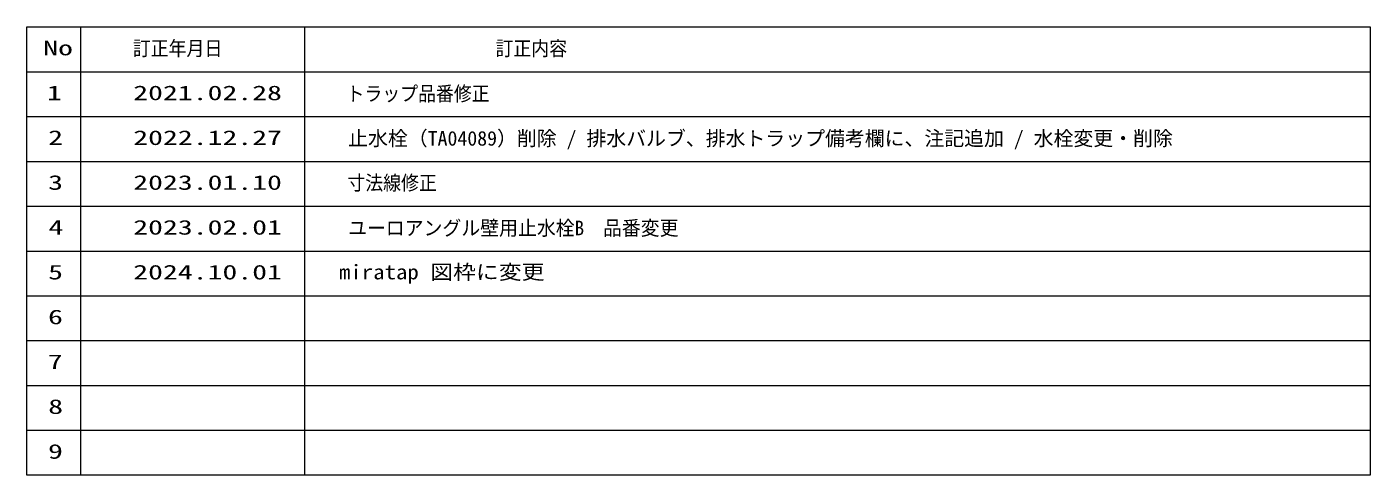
# Model space of a CAD drawing. Units: millimetres, scale not verified. Extents: x -3962 to 3962, y -3045 to 3045.
# Drawn here: x 962 to 3962, y -2770 to -1770 of the extents above; entities that cross this region are included whole.
import ezdxf
from ezdxf.enums import TextEntityAlignment as Align

# ---------------------------------------------------------------- set-up
doc = ezdxf.new("R2010")
doc.units = ezdxf.units.MM
doc.header["$LTSCALE"] = 20
doc.layers.add('0-0_1図面枠', color=7, linetype='Continuous', lineweight=9)
doc.styles.add('ＭＳ ゴシック', font='')
doc.styles.get('ＭＳ ゴシック').set_extended_font_data('MS Gothic')

# ---------------------------------------------------------------- blocks, each defined once
blk = doc.blocks.new('グループ-3')
at = {"layer": '0-0_1図面枠'}
for p, q in [((57400, -35400), (57400, -55400)), ((67400, -35400), (67400, -55400)), ((55000, -37400), (115000, -37400)), ((55000, -39400), (115000, -39400)), ((55000, -41400), (115000, -41400)), ((55000, -43400), (115000, -43400)), ((55000, -45400), (115000, -45400)), ((55000, -47400), (115000, -47400)), ((55000, -49400), (115000, -49400)), ((55000, -51400), (115000, -51400)), ((55000, -53400), (115000, -53400))]:
    blk.add_line(p, q, dxfattribs=at)
blk.add_lwpolyline([(55000, -35400), (115000, -35400), (115000, -55400), (55000, -55400)], close=True, dxfattribs=at)
blk = doc.blocks.new('図面枠')
at = {"layer": '0-0_1図面枠'}
blk.add_blockref('グループ-3', (0, 0), dxfattribs=at)
at = {"layer": '0-0_1図面枠', "style": 'ＭＳ ゴシック'}
for s, width, p in [('訂正年月日', 0.9, (59734.4, -36876.6)), ('訂正内容', 0.9, (75934.4, -36878.7)), ('No', 1.5, (55731, -36863.4)), ('1', 1.5, (55896.5, -38865.1)), ('2', 1.5, (55949.9, -40863.4)), ('3', 1.5, (55949.9, -42863.4)), ('4', 1.5, (55965.5, -44863.4)), ('5', 1.5, (55949.9, -46863.4)), ('6', 1.5, (55945.9, -48863.4)), ('7', 1.5, (55934.4, -50863.4)), ('8', 1.5, (55954, -52863.4)), ('9', 1.5, (55945.9, -54863.4))]:
    blk.add_text(s, height=650.9, dxfattribs=dict(at, width=width)).set_placement(p, align=Align.BOTTOM_LEFT)

msp = doc.modelspace()

# ---------------------------------------------------------------- block references
at = {"layer": '0-0_1図面枠', "xscale": 0.05, "yscale": 0.05}
msp.add_blockref('図面枠', (-1787.5, 0), dxfattribs=at)

# ---------------------------------------------------------------- texts
at = {"layer": '0-0_1図面枠', "style": 'ＭＳ ゴシック'}
for s, width, p in [('2021.02.28', 1.5, (1200, -1943.26)), ('トラップ品番修正', 0.9, (1676.34, -1944.9)), ('2022.12.27', 1.5, (1200, -2043.26)), ('寸法線修正', 0.9, (1678.27, -2144.03)), ('2023.01.10', 1.5, (1200, -2143.26)), ('2023.02.01', 1.5, (1200, -2243.26)), ('ユーロアングル壁用止水栓B\u3000品番変更', 0.95, (1679.79, -2244.71)), ('2024.10.01', 1.5, (1200, -2343.26)), ('miratap 図枠に変更', 1.15, (1659.62, -2342.97))]:
    msp.add_text(s, height=32.55, dxfattribs=dict(at, width=width)).set_placement(p, align=Align.BOTTOM_LEFT)
msp.add_text('止水栓（TA04089）削除 / 排水バルブ、排水トラップ備考欄に、注記追加 / 水栓変更・削除', height=32.55, dxfattribs=at).set_placement((1680, -2044.69), align=Align.BOTTOM_LEFT)

doc.saveas('drawing.dxf')
